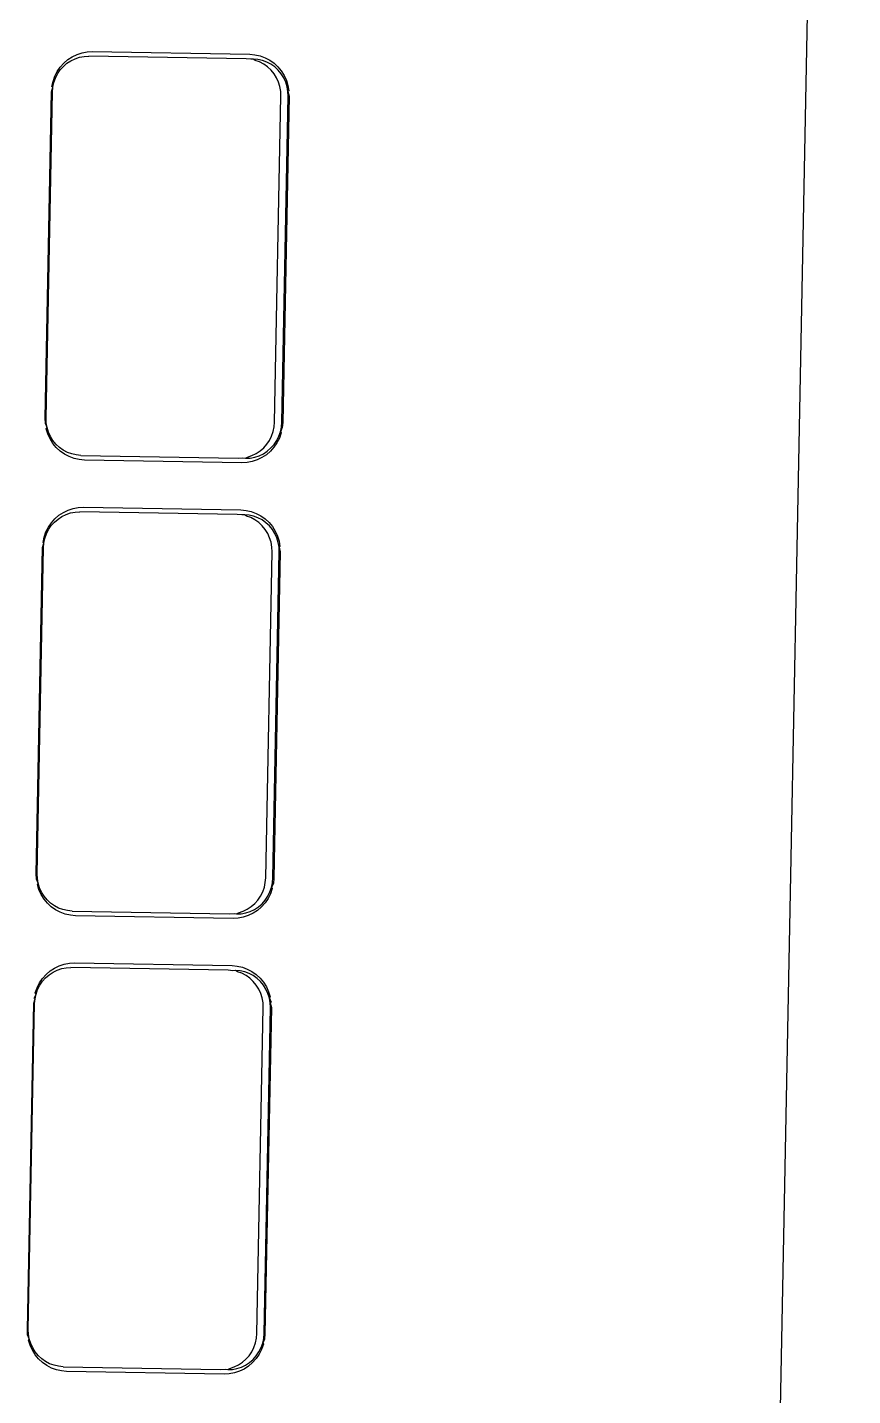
# Model space of a CAD drawing. Header units: millimetres. Extents: x -9564 to 100156, y -26854 to 24346.
# Drawn here: x 72477.2 to 72508.5, y -20712.8 to -20660.9 of the extents above; entities that cross this region are included whole.
import ezdxf

# ---------------------------------------------------------------- set-up
doc = ezdxf.new("R2010")
doc.units = ezdxf.units.MM
doc.header["$LTSCALE"] = 100
doc.layers.add('Muebles', color=112, linetype='Continuous')

msp = doc.modelspace()

# ---------------------------------------------------------------- linework, layer by layer
at = {"layer": 'Muebles'}
for p, q in [((72503.703, -20819.274), (72508.509, -20572.711)), ((72478.593, -20662.293), (72478.746, -20662.161)), ((72478.711, -20662.303), (72478.86, -20662.205)), ((72478.746, -20662.161), (72478.914, -20662.051)), ((72478.86, -20662.205), (72479.02, -20662.127)), ((72478.914, -20662.051), (72479.094, -20661.963)), ((72479.02, -20662.127), (72479.189, -20662.072)), ((72479.094, -20661.963), (72479.284, -20661.901)), ((72479.189, -20662.072), (72479.363, -20662.04)), ((72479.284, -20661.901), (72479.48, -20661.865)), ((72479.363, -20662.04), (72479.54, -20662.031)), ((72479.48, -20661.865), (72479.674, -20661.855)), ((72485.505, -20662.136), (72479.54, -20662.031)), ((72479.674, -20661.855), (72485.65, -20661.96)), ((72485.681, -20662.151), (72485.505, -20662.136)), ((72485.65, -20661.96), (72485.843, -20661.977)), ((72485.778, -20662.141), (72485.681, -20662.151)), ((72485.954, -20662.156), (72485.778, -20662.141)), ((72485.854, -20662.19), (72485.778, -20662.141)), ((72485.843, -20661.977), (72486.038, -20662.02)), ((72486.02, -20662.251), (72485.854, -20662.19)), ((72486.127, -20662.194), (72485.954, -20662.156)), ((72486.177, -20662.334), (72486.02, -20662.251)), ((72486.038, -20662.02), (72486.225, -20662.089)), ((72486.293, -20662.256), (72486.127, -20662.194)), ((72486.225, -20662.089), (72486.402, -20662.183)), ((72486.402, -20662.183), (72486.566, -20662.299)), ((72478.253, -20662.795), (72478.345, -20662.613)), ((72478.274, -20662.865), (72478.355, -20662.704)), ((72478.345, -20662.613), (72478.459, -20662.445)), ((72478.355, -20662.704), (72478.457, -20662.555)), ((72478.457, -20662.555), (72478.576, -20662.42)), ((72478.459, -20662.445), (72478.593, -20662.293)), ((72478.576, -20662.42), (72478.711, -20662.303)), ((72486.322, -20662.437), (72486.177, -20662.334)), ((72486.45, -20662.339), (72486.293, -20662.256)), ((72486.452, -20662.559), (72486.322, -20662.437)), ((72486.595, -20662.442), (72486.45, -20662.339)), ((72486.566, -20662.698), (72486.452, -20662.559)), ((72486.566, -20662.299), (72486.713, -20662.437)), ((72486.662, -20662.85), (72486.566, -20662.698)), ((72486.726, -20662.564), (72486.595, -20662.442)), ((72486.713, -20662.437), (72486.841, -20662.593)), ((72486.839, -20662.702), (72486.726, -20662.564)), ((72486.935, -20662.855), (72486.839, -20662.702)), ((72486.841, -20662.593), (72486.949, -20662.765)), ((72486.949, -20662.765), (72487.033, -20662.95)), ((72478.126, -20663.386), (72478.176, -20663.213)), ((72478.142, -20663.188), (72478.185, -20662.988)), ((72478.176, -20663.213), (72478.142, -20663.188)), ((72478.161, -20663.394), (72478.176, -20663.213)), ((72478.176, -20663.213), (72478.214, -20663.036)), ((72478.185, -20662.988), (72478.253, -20662.795)), ((72478.214, -20663.036), (72478.274, -20662.865)), ((72486.737, -20663.014), (72486.662, -20662.85)), ((72486.79, -20663.187), (72486.737, -20663.014)), ((72486.821, -20663.366), (72486.79, -20663.187)), ((72487.01, -20663.019), (72486.935, -20662.855)), ((72487.063, -20663.192), (72487.01, -20663.019)), ((72487.033, -20662.95), (72487.094, -20663.145)), ((72487.094, -20663.37), (72487.063, -20663.192)), ((72487.094, -20663.145), (72487.129, -20663.346)), ((72477.885, -20675.759), (72478.126, -20663.386)), ((72477.92, -20675.755), (72478.161, -20663.394)), ((72486.588, -20675.908), (72486.829, -20663.547)), ((72486.829, -20663.547), (72486.821, -20663.366)), ((72486.861, -20675.913), (72487.102, -20663.552)), ((72487.137, -20663.545), (72486.896, -20675.918)), ((72487.129, -20663.346), (72487.094, -20663.37)), ((72487.102, -20663.552), (72487.094, -20663.37)), ((72487.094, -20663.37), (72487.137, -20663.545)), ((72477.894, -20675.958), (72477.885, -20675.759)), ((72477.959, -20676.115), (72477.894, -20675.958)), ((72477.928, -20675.937), (72477.92, -20675.755)), ((72477.959, -20676.115), (72477.928, -20675.937)), ((72477.929, -20676.159), (72477.959, -20676.115)), ((72477.989, -20676.354), (72477.929, -20676.159)), ((72478.012, -20676.288), (72477.959, -20676.115)), ((72486.535, -20676.267), (72486.573, -20676.089)), ((72486.573, -20676.089), (72486.588, -20675.908)), ((72486.808, -20676.271), (72486.846, -20676.094)), ((72486.88, -20676.116), (72486.808, -20676.271)), ((72486.846, -20676.094), (72486.861, -20675.913)), ((72486.896, -20675.918), (72486.88, -20676.116)), ((72478.073, -20676.539), (72477.989, -20676.354)), ((72478.087, -20676.452), (72478.012, -20676.288)), ((72478.181, -20676.711), (72478.073, -20676.539)), ((72478.183, -20676.605), (72478.087, -20676.452)), ((72478.309, -20676.867), (72478.181, -20676.711)), ((72478.297, -20676.743), (72478.183, -20676.605)), ((72478.427, -20676.865), (72478.297, -20676.743)), ((72486.173, -20676.882), (72486.293, -20676.748)), ((72486.293, -20676.748), (72486.394, -20676.599)), ((72486.394, -20676.599), (72486.475, -20676.437)), ((72486.446, -20676.887), (72486.566, -20676.753)), ((72486.475, -20676.437), (72486.535, -20676.267)), ((72486.677, -20676.691), (72486.563, -20676.859)), ((72486.566, -20676.753), (72486.667, -20676.603)), ((72486.667, -20676.603), (72486.748, -20676.442)), ((72486.769, -20676.509), (72486.677, -20676.691)), ((72486.748, -20676.442), (72486.808, -20676.271)), ((72486.837, -20676.316), (72486.769, -20676.509)), ((72486.808, -20676.271), (72486.837, -20676.316)), ((72478.457, -20677.005), (72478.309, -20676.867)), ((72478.572, -20676.968), (72478.427, -20676.865)), ((72478.62, -20677.121), (72478.457, -20677.005)), ((72478.729, -20677.052), (72478.572, -20676.968)), ((72478.797, -20677.215), (72478.62, -20677.121)), ((72478.896, -20677.113), (72478.729, -20677.052)), ((72478.984, -20677.284), (72478.797, -20677.215)), ((72479.068, -20677.151), (72478.896, -20677.113)), ((72479.179, -20677.327), (72478.984, -20677.284)), ((72479.245, -20677.166), (72479.068, -20677.151)), ((72479.245, -20677.166), (72485.21, -20677.271)), ((72485.21, -20677.271), (72485.386, -20677.263)), ((72485.386, -20677.263), (72485.483, -20677.276)), ((72485.483, -20677.276), (72485.56, -20677.23)), ((72485.483, -20677.276), (72485.659, -20677.268)), ((72485.56, -20677.23), (72485.729, -20677.175)), ((72485.659, -20677.268), (72485.833, -20677.235)), ((72485.729, -20677.175), (72485.889, -20677.098)), ((72485.833, -20677.235), (72486.002, -20677.18)), ((72485.889, -20677.098), (72486.038, -20676.999)), ((72486.108, -20677.253), (72485.928, -20677.34)), ((72486.002, -20677.18), (72486.162, -20677.102)), ((72486.038, -20676.999), (72486.173, -20676.882)), ((72486.276, -20677.142), (72486.108, -20677.253)), ((72486.162, -20677.102), (72486.311, -20677.004)), ((72486.429, -20677.01), (72486.276, -20677.142)), ((72486.311, -20677.004), (72486.446, -20676.887)), ((72486.563, -20676.859), (72486.429, -20677.01)), ((72479.372, -20677.343), (72479.179, -20677.327)), ((72485.348, -20677.449), (72479.372, -20677.343)), ((72485.542, -20677.439), (72485.348, -20677.449)), ((72485.738, -20677.403), (72485.542, -20677.439)), ((72485.928, -20677.34), (72485.738, -20677.403)), ((72478.409, -20679.438), (72478.577, -20679.327)), ((72478.577, -20679.327), (72478.758, -20679.24)), ((72478.683, -20679.403), (72478.852, -20679.348)), ((72478.758, -20679.24), (72478.948, -20679.177)), ((72478.852, -20679.348), (72479.026, -20679.316)), ((72478.948, -20679.177), (72479.144, -20679.141)), ((72479.026, -20679.316), (72479.203, -20679.307)), ((72479.144, -20679.141), (72479.337, -20679.131)), ((72485.168, -20679.412), (72479.203, -20679.307)), ((72479.337, -20679.131), (72485.313, -20679.237)), ((72485.313, -20679.237), (72485.506, -20679.253)), ((72485.506, -20679.253), (72485.701, -20679.296)), ((72485.701, -20679.296), (72485.888, -20679.365)), ((72485.888, -20679.365), (72486.065, -20679.459)), ((72477.916, -20680.071), (72478.008, -20679.889)), ((72478.008, -20679.889), (72478.122, -20679.721)), ((72478.019, -20679.98), (72478.12, -20679.831)), ((72478.12, -20679.831), (72478.239, -20679.696)), ((72478.122, -20679.721), (72478.257, -20679.57)), ((72478.239, -20679.696), (72478.374, -20679.579)), ((72478.257, -20679.57), (72478.409, -20679.438)), ((72478.374, -20679.579), (72478.523, -20679.481)), ((72478.523, -20679.481), (72478.683, -20679.403)), ((72485.344, -20679.427), (72485.168, -20679.412)), ((72485.441, -20679.417), (72485.344, -20679.427)), ((72485.617, -20679.432), (72485.441, -20679.417)), ((72485.517, -20679.466), (72485.441, -20679.417)), ((72485.683, -20679.527), (72485.517, -20679.466)), ((72485.79, -20679.47), (72485.617, -20679.432)), ((72485.84, -20679.61), (72485.683, -20679.527)), ((72485.956, -20679.532), (72485.79, -20679.47)), ((72485.985, -20679.713), (72485.84, -20679.61)), ((72486.113, -20679.615), (72485.956, -20679.532)), ((72486.116, -20679.835), (72485.985, -20679.713)), ((72486.065, -20679.459), (72486.229, -20679.575)), ((72486.258, -20679.718), (72486.113, -20679.615)), ((72486.23, -20679.974), (72486.116, -20679.835)), ((72486.229, -20679.575), (72486.376, -20679.713)), ((72486.389, -20679.84), (72486.258, -20679.718)), ((72486.376, -20679.713), (72486.505, -20679.869)), ((72486.503, -20679.978), (72486.389, -20679.84)), ((72486.505, -20679.869), (72486.612, -20680.041)), ((72477.806, -20680.464), (72477.849, -20680.264)), ((72477.839, -20680.489), (72477.877, -20680.312)), ((72477.849, -20680.264), (72477.916, -20680.071)), ((72477.877, -20680.312), (72477.937, -20680.141)), ((72477.937, -20680.141), (72478.019, -20679.98)), ((72486.325, -20680.126), (72486.23, -20679.974)), ((72486.4, -20680.29), (72486.325, -20680.126)), ((72486.453, -20680.463), (72486.4, -20680.29)), ((72486.598, -20680.131), (72486.503, -20679.978)), ((72486.673, -20680.295), (72486.598, -20680.131)), ((72486.612, -20680.041), (72486.697, -20680.226)), ((72486.726, -20680.468), (72486.673, -20680.295)), ((72486.697, -20680.226), (72486.757, -20680.421)), ((72477.548, -20693.035), (72477.789, -20680.662)), ((72477.583, -20693.032), (72477.824, -20680.67)), ((72477.789, -20680.662), (72477.839, -20680.489)), ((72477.839, -20680.489), (72477.806, -20680.464)), ((72477.824, -20680.67), (72477.839, -20680.489)), ((72486.252, -20693.184), (72486.493, -20680.823)), ((72486.484, -20680.642), (72486.453, -20680.463)), ((72486.493, -20680.823), (72486.484, -20680.642)), ((72486.525, -20693.189), (72486.766, -20680.828)), ((72486.801, -20680.821), (72486.56, -20693.194)), ((72486.758, -20680.646), (72486.726, -20680.468)), ((72486.757, -20680.421), (72486.792, -20680.622)), ((72486.792, -20680.622), (72486.758, -20680.646)), ((72486.766, -20680.828), (72486.758, -20680.646)), ((72486.758, -20680.646), (72486.801, -20680.821)), ((72477.557, -20693.234), (72477.548, -20693.035)), ((72477.622, -20693.391), (72477.557, -20693.234)), ((72477.591, -20693.213), (72477.583, -20693.032)), ((72477.622, -20693.391), (72477.591, -20693.213)), ((72486.199, -20693.543), (72486.236, -20693.365)), ((72486.236, -20693.365), (72486.252, -20693.184)), ((72486.472, -20693.547), (72486.51, -20693.37)), ((72486.51, -20693.37), (72486.525, -20693.189)), ((72486.56, -20693.194), (72486.543, -20693.392)), ((72477.592, -20693.435), (72477.622, -20693.391)), ((72477.652, -20693.63), (72477.592, -20693.435)), ((72477.676, -20693.564), (72477.622, -20693.391)), ((72477.737, -20693.815), (72477.652, -20693.63)), ((72477.751, -20693.728), (72477.676, -20693.564)), ((72477.844, -20693.987), (72477.737, -20693.815)), ((72477.846, -20693.881), (72477.751, -20693.728)), ((72477.96, -20694.019), (72477.846, -20693.881)), ((72485.956, -20694.024), (72486.057, -20693.875)), ((72486.057, -20693.875), (72486.138, -20693.713)), ((72486.138, -20693.713), (72486.199, -20693.543)), ((72486.229, -20694.029), (72486.33, -20693.88)), ((72486.33, -20693.88), (72486.411, -20693.718)), ((72486.432, -20693.785), (72486.341, -20693.967)), ((72486.411, -20693.718), (72486.472, -20693.547)), ((72486.5, -20693.592), (72486.432, -20693.785)), ((72486.543, -20693.392), (72486.472, -20693.547)), ((72486.472, -20693.547), (72486.5, -20693.592)), ((72477.973, -20694.143), (72477.844, -20693.987)), ((72478.091, -20694.141), (72477.96, -20694.019)), ((72478.12, -20694.281), (72477.973, -20694.143)), ((72478.236, -20694.245), (72478.091, -20694.141)), ((72478.283, -20694.397), (72478.12, -20694.281)), ((72478.393, -20694.328), (72478.236, -20694.245)), ((72478.46, -20694.491), (72478.283, -20694.397)), ((72478.559, -20694.389), (72478.393, -20694.328)), ((72478.732, -20694.427), (72478.559, -20694.389)), ((72485.392, -20694.451), (72485.552, -20694.374)), ((72485.552, -20694.374), (72485.701, -20694.275)), ((72485.665, -20694.456), (72485.825, -20694.378)), ((72485.701, -20694.275), (72485.837, -20694.158)), ((72485.825, -20694.378), (72485.974, -20694.28)), ((72485.837, -20694.158), (72485.956, -20694.024)), ((72486.092, -20694.287), (72485.94, -20694.419)), ((72485.974, -20694.28), (72486.11, -20694.163)), ((72486.226, -20694.135), (72486.092, -20694.287)), ((72486.11, -20694.163), (72486.229, -20694.029)), ((72486.341, -20693.967), (72486.226, -20694.135)), ((72478.648, -20694.56), (72478.46, -20694.491)), ((72478.842, -20694.603), (72478.648, -20694.56)), ((72478.908, -20694.442), (72478.732, -20694.427)), ((72479.035, -20694.62), (72478.842, -20694.603)), ((72478.908, -20694.442), (72484.873, -20694.547)), ((72485.012, -20694.725), (72479.035, -20694.62)), ((72484.873, -20694.547), (72485.05, -20694.539)), ((72485.205, -20694.715), (72485.012, -20694.725)), ((72485.05, -20694.539), (72485.146, -20694.552)), ((72485.146, -20694.552), (72485.224, -20694.506)), ((72485.146, -20694.552), (72485.323, -20694.544)), ((72485.401, -20694.679), (72485.205, -20694.715)), ((72485.224, -20694.506), (72485.392, -20694.451)), ((72485.323, -20694.544), (72485.497, -20694.511)), ((72485.591, -20694.617), (72485.401, -20694.679)), ((72485.497, -20694.511), (72485.665, -20694.456)), ((72485.772, -20694.529), (72485.591, -20694.617)), ((72485.94, -20694.419), (72485.772, -20694.529)), ((72478.421, -20696.516), (72478.611, -20696.453)), ((72478.611, -20696.453), (72478.807, -20696.417)), ((72478.807, -20696.417), (72479, -20696.407)), ((72479, -20696.407), (72484.977, -20696.513)), ((72477.671, -20697.166), (72477.785, -20696.997)), ((72477.783, -20697.107), (72477.902, -20696.972)), ((72477.785, -20696.997), (72477.92, -20696.846)), ((72477.902, -20696.972), (72478.038, -20696.855)), ((72477.92, -20696.846), (72478.072, -20696.714)), ((72478.038, -20696.855), (72478.187, -20696.757)), ((72478.072, -20696.714), (72478.24, -20696.603)), ((72478.187, -20696.757), (72478.347, -20696.679)), ((72478.24, -20696.603), (72478.421, -20696.516)), ((72478.347, -20696.679), (72478.515, -20696.624)), ((72478.515, -20696.624), (72478.689, -20696.592)), ((72478.689, -20696.592), (72478.866, -20696.583)), ((72484.831, -20696.688), (72478.866, -20696.583)), ((72485.007, -20696.703), (72484.831, -20696.688)), ((72484.977, -20696.513), (72485.17, -20696.529)), ((72485.104, -20696.693), (72485.007, -20696.703)), ((72485.28, -20696.708), (72485.104, -20696.693)), ((72485.18, -20696.742), (72485.104, -20696.693)), ((72485.17, -20696.529), (72485.364, -20696.573)), ((72485.346, -20696.803), (72485.18, -20696.742)), ((72485.453, -20696.746), (72485.28, -20696.708)), ((72485.503, -20696.886), (72485.346, -20696.803)), ((72485.364, -20696.573), (72485.552, -20696.642)), ((72485.619, -20696.808), (72485.453, -20696.746)), ((72485.648, -20696.989), (72485.503, -20696.886)), ((72485.552, -20696.642), (72485.729, -20696.735)), ((72485.776, -20696.891), (72485.619, -20696.808)), ((72485.779, -20697.111), (72485.648, -20696.989)), ((72485.729, -20696.735), (72485.892, -20696.852)), ((72485.921, -20696.994), (72485.776, -20696.891)), ((72485.892, -20696.852), (72486.039, -20696.989)), ((72486.052, -20697.116), (72485.921, -20696.994)), ((72486.039, -20696.989), (72486.168, -20697.145)), ((72477.512, -20697.54), (72477.58, -20697.348)), ((72477.54, -20697.588), (72477.601, -20697.417)), ((72477.58, -20697.348), (72477.671, -20697.166)), ((72477.601, -20697.417), (72477.682, -20697.256)), ((72477.682, -20697.256), (72477.783, -20697.107)), ((72485.893, -20697.25), (72485.779, -20697.111)), ((72485.988, -20697.402), (72485.893, -20697.25)), ((72486.063, -20697.566), (72485.988, -20697.402)), ((72486.166, -20697.254), (72486.052, -20697.116)), ((72486.261, -20697.407), (72486.166, -20697.254)), ((72486.168, -20697.145), (72486.275, -20697.317)), ((72486.336, -20697.571), (72486.261, -20697.407)), ((72486.275, -20697.317), (72486.36, -20697.502)), ((72486.36, -20697.502), (72486.42, -20697.697)), ((72477.211, -20710.311), (72477.452, -20697.938)), ((72477.246, -20710.308), (72477.487, -20697.946)), ((72477.452, -20697.938), (72477.502, -20697.765)), ((72477.469, -20697.74), (72477.54, -20697.588)), ((72477.502, -20697.765), (72477.469, -20697.74)), ((72477.487, -20697.946), (72477.502, -20697.765)), ((72477.502, -20697.765), (72477.54, -20697.588)), ((72477.54, -20697.588), (72477.512, -20697.54)), ((72486.117, -20697.739), (72486.063, -20697.566)), ((72486.148, -20697.918), (72486.117, -20697.739)), ((72486.156, -20698.099), (72486.148, -20697.918)), ((72486.39, -20697.744), (72486.336, -20697.571)), ((72486.42, -20697.697), (72486.39, -20697.744)), ((72486.421, -20697.922), (72486.39, -20697.744)), ((72486.39, -20697.744), (72486.455, -20697.899)), ((72486.455, -20697.899), (72486.421, -20697.922)), ((72486.429, -20698.104), (72486.421, -20697.922)), ((72486.421, -20697.922), (72486.464, -20698.097)), ((72485.915, -20710.46), (72486.156, -20698.099)), ((72486.188, -20710.465), (72486.429, -20698.104)), ((72486.464, -20698.097), (72486.223, -20710.47)), ((72477.22, -20710.51), (72477.211, -20710.311)), ((72477.254, -20710.489), (72477.246, -20710.308)), ((72477.285, -20710.667), (72477.254, -20710.489)), ((72485.9, -20710.641), (72485.915, -20710.46)), ((72486.173, -20710.646), (72486.188, -20710.465)), ((72486.223, -20710.47), (72486.206, -20710.669)), ((72477.285, -20710.667), (72477.22, -20710.51)), ((72477.255, -20710.711), (72477.285, -20710.667)), ((72477.315, -20710.906), (72477.255, -20710.711)), ((72477.339, -20710.84), (72477.285, -20710.667)), ((72477.4, -20711.091), (72477.315, -20710.906)), ((72477.414, -20711.004), (72477.339, -20710.84)), ((72477.509, -20711.157), (72477.414, -20711.004)), ((72485.72, -20711.151), (72485.802, -20710.989)), ((72485.802, -20710.989), (72485.862, -20710.819)), ((72485.862, -20710.819), (72485.9, -20710.641)), ((72485.993, -20711.156), (72486.075, -20710.994)), ((72486.075, -20710.994), (72486.135, -20710.823)), ((72486.163, -20710.869), (72486.096, -20711.061)), ((72486.135, -20710.823), (72486.173, -20710.646)), ((72486.206, -20710.669), (72486.135, -20710.823)), ((72486.135, -20710.823), (72486.163, -20710.869)), ((72477.507, -20711.263), (72477.4, -20711.091)), ((72477.636, -20711.42), (72477.507, -20711.263)), ((72477.623, -20711.295), (72477.509, -20711.157)), ((72477.754, -20711.417), (72477.623, -20711.295)), ((72477.783, -20711.557), (72477.636, -20711.42)), ((72477.899, -20711.521), (72477.754, -20711.417)), ((72478.056, -20711.604), (72477.899, -20711.521)), ((72485.365, -20711.551), (72485.5, -20711.434)), ((72485.5, -20711.434), (72485.619, -20711.3)), ((72485.619, -20711.3), (72485.72, -20711.151)), ((72485.638, -20711.556), (72485.773, -20711.439)), ((72485.89, -20711.411), (72485.755, -20711.563)), ((72485.773, -20711.439), (72485.892, -20711.305)), ((72486.004, -20711.243), (72485.89, -20711.411)), ((72485.892, -20711.305), (72485.993, -20711.156)), ((72486.096, -20711.061), (72486.004, -20711.243)), ((72477.947, -20711.674), (72477.783, -20711.557)), ((72478.124, -20711.767), (72477.947, -20711.674)), ((72478.222, -20711.665), (72478.056, -20711.604)), ((72478.311, -20711.836), (72478.124, -20711.767)), ((72478.395, -20711.703), (72478.222, -20711.665)), ((72478.506, -20711.879), (72478.311, -20711.836)), ((72478.571, -20711.718), (72478.395, -20711.703)), ((72478.699, -20711.896), (72478.506, -20711.879)), ((72478.571, -20711.718), (72484.536, -20711.824)), ((72484.675, -20712.001), (72478.699, -20711.896)), ((72484.536, -20711.824), (72484.713, -20711.815)), ((72484.868, -20711.992), (72484.675, -20712.001)), ((72484.713, -20711.815), (72484.809, -20711.828)), ((72484.809, -20711.828), (72484.887, -20711.782)), ((72484.809, -20711.828), (72484.986, -20711.82)), ((72485.064, -20711.955), (72484.868, -20711.992)), ((72484.887, -20711.782), (72485.055, -20711.727)), ((72484.986, -20711.82), (72485.16, -20711.787)), ((72485.055, -20711.727), (72485.216, -20711.65)), ((72485.254, -20711.893), (72485.064, -20711.955)), ((72485.16, -20711.787), (72485.328, -20711.732)), ((72485.216, -20711.65), (72485.365, -20711.551)), ((72485.435, -20711.806), (72485.254, -20711.893)), ((72485.328, -20711.732), (72485.489, -20711.654)), ((72485.603, -20711.695), (72485.435, -20711.806)), ((72485.489, -20711.654), (72485.638, -20711.556)), ((72485.755, -20711.563), (72485.603, -20711.695))]:
    msp.add_line(p, q, dxfattribs=at)

doc.saveas('drawing.dxf')
